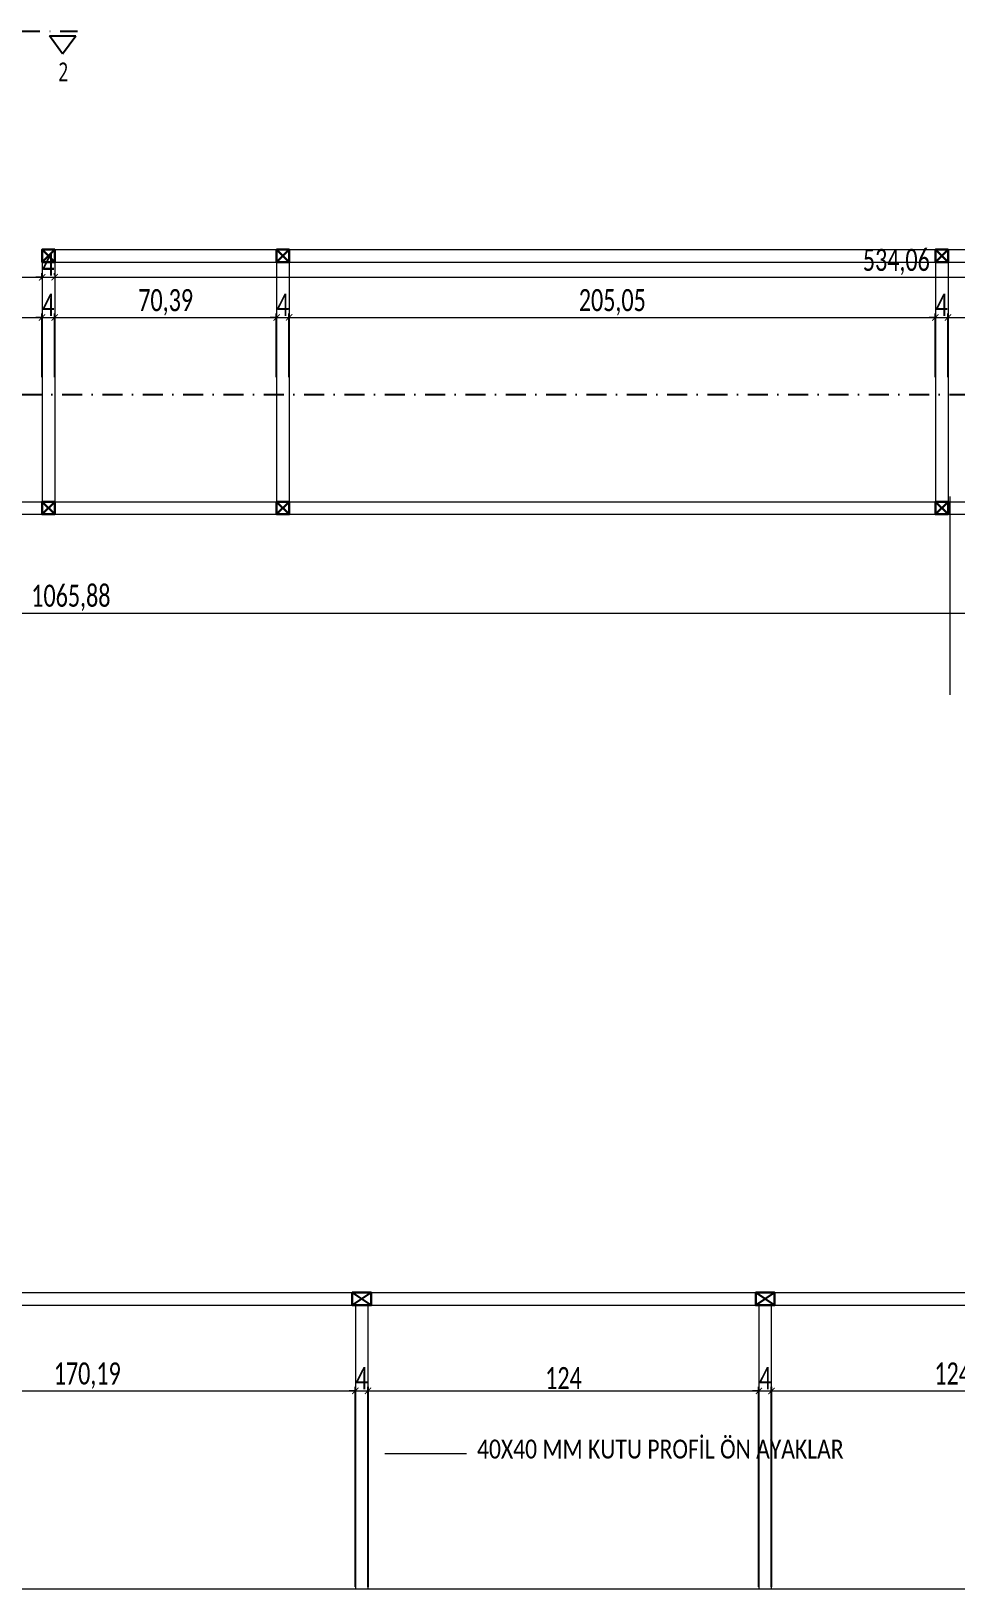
# Model space of a CAD drawing. Header units: millimetres. Extents: x 254888 to 263239, y -110593 to -105042.
# Drawn here: x 261234.4 to 261527.7, y -110131.9 to -109637.7 of the extents above; entities that cross this region are included whole.
import ezdxf

# ---------------------------------------------------------------- set-up
doc = ezdxf.new("R2010")
doc.units = ezdxf.units.MM
doc.header["$PDMODE"] = 2
doc.linetypes.add('DASHDOT', pattern=[25.4, 12.7, -6.35, 0, -6.35])
doc.layers.get('0').update_dxf_attribs({"lineweight": 20})
for name, color, linetype, lineweight in [('demir-1', 103, 'Continuous', 20), ('kesitçizgisi', 7, 'DASHDOT', 25), ('KP', 167, 'Continuous', 30), ('makineekipman', 156, 'Continuous', 20), ('text', 1, 'Continuous', 20), ('ölçü', 251, 'Continuous', 5)]:
    doc.layers.add(name, color=color, linetype=linetype, lineweight=lineweight)
doc.styles.add('text2', font='calibri.ttf', dxfattribs={"width": 0.8})
doc.styles.add('Ölçü50', font='calibri.ttf', dxfattribs={"width": 0.7})
doc.dimstyles.new('ölçü10', dxfattribs={"dimtxt": 7, "dimasz": 2, "dimexe": 1.25, "dimexo": 0.625, "dimgap": 0.5, "dimtad": 1, "dimzin": 9, "dimtxsty": 'Ölçü50', "dimblk": 'ARCHTICK', "dimcen": 2, "dimclrd": 256, "dimclre": 256, "dimclrt": 1, "dimazin": 2, "dimtfac": 1, "dimtix": 1, "dimtmove": 0, "dimatfit": 3, "dimldrblk": 'ARCHTICK', "dimfxl": 1, "dimlwd": -1, "dimarcsym": 0})

# ---------------------------------------------------------------- blocks, each defined once
blk = doc.blocks.new('fdg')
at = {"layer": 'KP'}
blk.add_lwpolyline([(249315.5, -96506), (249319.5, -96506), (249319.5, -96510), (249315.5, -96510), (249315.5, -96506), (249319.5, -96510), (249319.5, -96506), (249315.5, -96510)], dxfattribs=at)
blk = doc.blocks.new('_ArchTick')
at = {"color": 0, "linetype": 'ByBlock', "const_width": 0.15}
blk.add_lwpolyline([(-0.5, -0.5), (0.5, 0.5)], dxfattribs=at)
blk = doc.blocks.new('*D57')
at = {"layer": 'DEFPOINTS', "color": 0, "transparency": 16777216}
for p in [(261237.83, -109728.56), (260984.58, -109748.07), (261237.83, -109748.07)]:
    blk.add_point(p, dxfattribs=at)
at = {"layer": 'ölçü', "lineweight": -2, "transparency": 16777216}
for p, q in [((260984.58, -109747.45), (260984.58, -109727.31)), ((261237.83, -109747.45), (261237.83, -109727.31))]:
    blk.add_line(p, q, dxfattribs=at)
at = {"layer": 'ölçü', "transparency": 16777216}
blk.add_line((260984.58, -109728.56), (261237.83, -109728.56), dxfattribs=at)
at = {"layer": 'ölçü', "transparency": 16777216, "xscale": 2, "yscale": 2, "zscale": 2, "rotation": 180}
blk.add_blockref('_ArchTick', (260984.58, -109728.56), dxfattribs=at)
at = {"layer": 'ölçü', "transparency": 16777216, "xscale": 2, "yscale": 2, "zscale": 2}
blk.add_blockref('_ArchTick', (261237.83, -109728.56), dxfattribs=at)
at = {"layer": 'ölçü', "color": 1, "transparency": 16777216, "insert": (261111.21, -109723.75), "char_height": 7, "attachment_point": 5, "style": 'Ölçü50'}
blk.add_mtext('253,25', dxfattribs=at)
blk = doc.blocks.new('*D58')
at = {"layer": 'DEFPOINTS', "color": 0, "transparency": 16777216}
for p in [(261241.83, -109728.56), (261237.83, -109748.07), (261241.83, -109748.07)]:
    blk.add_point(p, dxfattribs=at)
at = {"layer": 'ölçü', "lineweight": -2, "transparency": 16777216}
for p, q in [((261237.83, -109747.45), (261237.83, -109727.31)), ((261241.83, -109747.45), (261241.83, -109727.31))]:
    blk.add_line(p, q, dxfattribs=at)
at = {"layer": 'ölçü', "transparency": 16777216}
for p, q in [((261237.83, -109728.56), (261235.83, -109728.56)), ((261237.83, -109728.56), (261241.83, -109728.56)), ((261241.83, -109728.56), (261243.83, -109728.56))]:
    blk.add_line(p, q, dxfattribs=at)
at = {"layer": 'ölçü', "transparency": 16777216, "xscale": 2, "yscale": 2, "zscale": 2}
blk.add_blockref('_ArchTick', (261237.83, -109728.56), dxfattribs=at)
at = {"layer": 'ölçü', "transparency": 16777216, "xscale": 2, "yscale": 2, "zscale": 2, "rotation": 180}
blk.add_blockref('_ArchTick', (261241.83, -109728.56), dxfattribs=at)
at = {"layer": 'ölçü', "color": 1, "transparency": 16777216, "insert": (261239.83, -109724.55), "char_height": 7, "attachment_point": 5, "style": 'Ölçü50'}
blk.add_mtext('4', dxfattribs=at)
blk = doc.blocks.new('*D59')
at = {"layer": 'DEFPOINTS', "color": 0, "transparency": 16777216}
for p in [(261312.22, -109728.56), (261241.83, -109748.07), (261312.22, -109748.07)]:
    blk.add_point(p, dxfattribs=at)
at = {"layer": 'ölçü', "lineweight": -2, "transparency": 16777216}
for p, q in [((261241.83, -109747.45), (261241.83, -109727.31)), ((261312.22, -109747.45), (261312.22, -109727.31))]:
    blk.add_line(p, q, dxfattribs=at)
at = {"layer": 'ölçü', "transparency": 16777216}
blk.add_line((261241.83, -109728.56), (261312.22, -109728.56), dxfattribs=at)
at = {"layer": 'ölçü', "transparency": 16777216, "xscale": 2, "yscale": 2, "zscale": 2, "rotation": 180}
blk.add_blockref('_ArchTick', (261241.83, -109728.56), dxfattribs=at)
at = {"layer": 'ölçü', "transparency": 16777216, "xscale": 2, "yscale": 2, "zscale": 2}
blk.add_blockref('_ArchTick', (261312.22, -109728.56), dxfattribs=at)
at = {"layer": 'ölçü', "color": 1, "transparency": 16777216, "insert": (261277.03, -109723.75), "char_height": 7, "attachment_point": 5, "style": 'Ölçü50'}
blk.add_mtext('70,39', dxfattribs=at)
blk = doc.blocks.new('*D60')
at = {"layer": 'DEFPOINTS', "color": 0, "transparency": 16777216}
for p in [(261316.22, -109728.56), (261312.22, -109748.07), (261316.22, -109748.07)]:
    blk.add_point(p, dxfattribs=at)
at = {"layer": 'ölçü', "lineweight": -2, "transparency": 16777216}
for p, q in [((261312.22, -109747.45), (261312.22, -109727.31)), ((261316.22, -109747.45), (261316.22, -109727.31))]:
    blk.add_line(p, q, dxfattribs=at)
at = {"layer": 'ölçü', "transparency": 16777216}
for p, q in [((261312.22, -109728.56), (261310.22, -109728.56)), ((261312.22, -109728.56), (261316.22, -109728.56)), ((261316.22, -109728.56), (261318.22, -109728.56))]:
    blk.add_line(p, q, dxfattribs=at)
at = {"layer": 'ölçü', "transparency": 16777216, "xscale": 2, "yscale": 2, "zscale": 2}
blk.add_blockref('_ArchTick', (261312.22, -109728.56), dxfattribs=at)
at = {"layer": 'ölçü', "transparency": 16777216, "xscale": 2, "yscale": 2, "zscale": 2, "rotation": 180}
blk.add_blockref('_ArchTick', (261316.22, -109728.56), dxfattribs=at)
at = {"layer": 'ölçü', "color": 1, "transparency": 16777216, "insert": (261314.22, -109724.55), "char_height": 7, "attachment_point": 5, "style": 'Ölçü50'}
blk.add_mtext('4', dxfattribs=at)
blk = doc.blocks.new('*D61')
at = {"layer": 'DEFPOINTS', "color": 0, "transparency": 16777216}
for p in [(261521.27, -109728.56), (261316.22, -109748.07), (261521.27, -109748.07)]:
    blk.add_point(p, dxfattribs=at)
at = {"layer": 'ölçü', "lineweight": -2, "transparency": 16777216}
for p, q in [((261316.22, -109747.45), (261316.22, -109727.31)), ((261521.27, -109747.45), (261521.27, -109727.31))]:
    blk.add_line(p, q, dxfattribs=at)
at = {"layer": 'ölçü', "transparency": 16777216}
blk.add_line((261316.22, -109728.56), (261521.27, -109728.56), dxfattribs=at)
at = {"layer": 'ölçü', "transparency": 16777216, "xscale": 2, "yscale": 2, "zscale": 2, "rotation": 180}
blk.add_blockref('_ArchTick', (261316.22, -109728.56), dxfattribs=at)
at = {"layer": 'ölçü', "transparency": 16777216, "xscale": 2, "yscale": 2, "zscale": 2}
blk.add_blockref('_ArchTick', (261521.27, -109728.56), dxfattribs=at)
at = {"layer": 'ölçü', "color": 1, "transparency": 16777216, "insert": (261418.75, -109723.75), "char_height": 7, "attachment_point": 5, "style": 'Ölçü50'}
blk.add_mtext('205,05', dxfattribs=at)
blk = doc.blocks.new('*D62')
at = {"layer": 'DEFPOINTS', "color": 0, "transparency": 16777216}
for p in [(261525.27, -109728.56), (261521.27, -109748.07), (261525.27, -109748.07)]:
    blk.add_point(p, dxfattribs=at)
at = {"layer": 'ölçü', "lineweight": -2, "transparency": 16777216}
for p, q in [((261521.27, -109747.45), (261521.27, -109727.31)), ((261525.27, -109747.45), (261525.27, -109727.31))]:
    blk.add_line(p, q, dxfattribs=at)
at = {"layer": 'ölçü', "transparency": 16777216}
for p, q in [((261521.27, -109728.56), (261519.27, -109728.56)), ((261521.27, -109728.56), (261525.27, -109728.56)), ((261525.27, -109728.56), (261527.27, -109728.56))]:
    blk.add_line(p, q, dxfattribs=at)
at = {"layer": 'ölçü', "transparency": 16777216, "xscale": 2, "yscale": 2, "zscale": 2}
blk.add_blockref('_ArchTick', (261521.27, -109728.56), dxfattribs=at)
at = {"layer": 'ölçü', "transparency": 16777216, "xscale": 2, "yscale": 2, "zscale": 2, "rotation": 180}
blk.add_blockref('_ArchTick', (261525.27, -109728.56), dxfattribs=at)
at = {"layer": 'ölçü', "color": 1, "transparency": 16777216, "insert": (261523.27, -109724.55), "char_height": 7, "attachment_point": 5, "style": 'Ölçü50'}
blk.add_mtext('4', dxfattribs=at)
blk = doc.blocks.new('*D63')
at = {"layer": 'DEFPOINTS', "color": 0, "transparency": 16777216}
for p in [(261598.48, -109728.56), (261525.27, -109748.07), (261598.48, -109748.07)]:
    blk.add_point(p, dxfattribs=at)
at = {"layer": 'ölçü', "lineweight": -2, "transparency": 16777216}
for p, q in [((261525.27, -109747.45), (261525.27, -109727.31)), ((261598.48, -109747.45), (261598.48, -109727.31))]:
    blk.add_line(p, q, dxfattribs=at)
at = {"layer": 'ölçü', "transparency": 16777216}
blk.add_line((261525.27, -109728.56), (261598.48, -109728.56), dxfattribs=at)
at = {"layer": 'ölçü', "transparency": 16777216, "xscale": 2, "yscale": 2, "zscale": 2, "rotation": 180}
blk.add_blockref('_ArchTick', (261525.27, -109728.56), dxfattribs=at)
at = {"layer": 'ölçü', "transparency": 16777216, "xscale": 2, "yscale": 2, "zscale": 2}
blk.add_blockref('_ArchTick', (261598.48, -109728.56), dxfattribs=at)
at = {"layer": 'ölçü', "color": 1, "transparency": 16777216, "insert": (261561.87, -109723.75), "char_height": 7, "attachment_point": 5, "style": 'Ölçü50'}
blk.add_mtext('73,2', dxfattribs=at)
blk = doc.blocks.new('*D70')
at = {"layer": 'DEFPOINTS', "color": 0, "transparency": 16777216}
for p in [(260714.02, -109791), (261779.89, -109791), (261779.89, -109822.35)]:
    blk.add_point(p, dxfattribs=at)
at = {"layer": 'ölçü', "lineweight": -2, "transparency": 16777216}
for p, q in [((260714.02, -109791.63), (260714.02, -109823.6)), ((261779.89, -109791.63), (261779.89, -109823.6))]:
    blk.add_line(p, q, dxfattribs=at)
at = {"layer": 'ölçü', "transparency": 16777216}
blk.add_line((260714.02, -109822.35), (261779.89, -109822.35), dxfattribs=at)
at = {"layer": 'ölçü', "transparency": 16777216, "xscale": 2, "yscale": 2, "zscale": 2, "rotation": 180}
blk.add_blockref('_ArchTick', (260714.02, -109822.35), dxfattribs=at)
at = {"layer": 'ölçü', "transparency": 16777216, "xscale": 2, "yscale": 2, "zscale": 2}
blk.add_blockref('_ArchTick', (261779.89, -109822.35), dxfattribs=at)
at = {"layer": 'ölçü', "color": 1, "transparency": 16777216, "insert": (261246.96, -109817.53), "char_height": 7, "attachment_point": 5, "style": 'Ölçü50'}
blk.add_mtext('1065,88', dxfattribs=at)
blk = doc.blocks.new('*D156')
at = {"layer": 'DEFPOINTS', "color": 0, "transparency": 16777216}
for p in [(260714.02, -109716.7), (261237.83, -109715.8), (261237.83, -109717.07, 0)]:
    blk.add_point(p, dxfattribs=at)
at = {"layer": 'ölçü', "lineweight": -2, "transparency": 16777216}
for p, q in [((260714.02, -109716.08), (260714.02, -109714.55)), ((261237.83, -109716.44), (261237.83, -109714.55))]:
    blk.add_line(p, q, dxfattribs=at)
at = {"layer": 'ölçü', "transparency": 16777216}
blk.add_line((260714.02, -109715.8), (261237.83, -109715.8), dxfattribs=at)
at = {"layer": 'ölçü', "transparency": 16777216, "xscale": 2, "yscale": 2, "zscale": 2, "rotation": 180}
blk.add_blockref('_ArchTick', (260714.02, -109715.8), dxfattribs=at)
at = {"layer": 'ölçü', "transparency": 16777216, "xscale": 2, "yscale": 2, "zscale": 2}
blk.add_blockref('_ArchTick', (261237.83, -109715.8), dxfattribs=at)
at = {"layer": 'ölçü', "color": 1, "transparency": 16777216, "insert": (260975.93, -109710.99), "char_height": 7, "attachment_point": 5, "style": 'Ölçü50'}
blk.add_mtext('523,81', dxfattribs=at)
blk = doc.blocks.new('*D157')
at = {"layer": 'DEFPOINTS', "color": 0, "transparency": 16777216}
for p in [(261237.83, -109717.07, 0), (261241.83, -109715.8), (261241.83, -109715.8)]:
    blk.add_point(p, dxfattribs=at)
at = {"layer": 'ölçü', "transparency": 16777216}
for p, q in [((261237.83, -109715.8), (261235.83, -109715.8)), ((261237.83, -109715.8), (261241.83, -109715.8)), ((261241.83, -109715.8), (261243.83, -109715.8))]:
    blk.add_line(p, q, dxfattribs=at)
at = {"layer": 'ölçü', "lineweight": -2, "transparency": 16777216}
for p, q in [((261237.83, -109716.44), (261237.83, -109714.55)), ((261241.83, -109715.18), (261241.83, -109714.55))]:
    blk.add_line(p, q, dxfattribs=at)
at = {"layer": 'ölçü', "transparency": 16777216, "xscale": 2, "yscale": 2, "zscale": 2}
blk.add_blockref('_ArchTick', (261237.83, -109715.8), dxfattribs=at)
at = {"layer": 'ölçü', "transparency": 16777216, "xscale": 2, "yscale": 2, "zscale": 2, "rotation": 180}
blk.add_blockref('_ArchTick', (261241.83, -109715.8), dxfattribs=at)
at = {"layer": 'ölçü', "color": 1, "transparency": 16777216, "insert": (261239.83, -109711.79), "char_height": 7, "attachment_point": 5, "style": 'Ölçü50'}
blk.add_mtext('4', dxfattribs=at)
blk = doc.blocks.new('*D158')
at = {"layer": 'DEFPOINTS', "color": 0, "transparency": 16777216}
for p in [(261241.83, -109715.8), (261775.89, -109715.8), (261775.89, -109715.8)]:
    blk.add_point(p, dxfattribs=at)
at = {"layer": 'ölçü', "lineweight": -2, "transparency": 16777216}
for p, q in [((261241.83, -109715.18), (261241.83, -109714.55)), ((261775.89, -109715.18), (261775.89, -109714.55))]:
    blk.add_line(p, q, dxfattribs=at)
at = {"layer": 'ölçü', "transparency": 16777216}
blk.add_line((261241.83, -109715.8), (261775.89, -109715.8), dxfattribs=at)
at = {"layer": 'ölçü', "transparency": 16777216, "xscale": 2, "yscale": 2, "zscale": 2, "rotation": 180}
blk.add_blockref('_ArchTick', (261241.83, -109715.8), dxfattribs=at)
at = {"layer": 'ölçü', "transparency": 16777216, "xscale": 2, "yscale": 2, "zscale": 2}
blk.add_blockref('_ArchTick', (261775.89, -109715.8), dxfattribs=at)
at = {"layer": 'ölçü', "color": 1, "transparency": 16777216, "insert": (261508.86, -109710.99), "char_height": 7, "attachment_point": 5, "style": 'Ölçü50'}
blk.add_mtext('534,06', dxfattribs=at)
blk = doc.blocks.new('40 60')
at = {"layer": 'KP', "elevation": 0}
blk.add_lwpolyline([(272361.71, -110717.62), (272367.71, -110717.62), (272367.71, -110721.62), (272361.71, -110721.62), (272361.71, -110717.62), (272367.71, -110721.62), (272367.71, -110717.62), (272361.71, -110721.62)], dxfattribs=at)
blk = doc.blocks.new('*D186')
at = {"layer": 'DEFPOINTS', "color": 0, "transparency": 16777216}
for p in [(261337.25, -110069.11), (261167.06, -110131.92, 0), (261337.25, -110131.92, 0)]:
    blk.add_point(p, dxfattribs=at)
at = {"layer": 'ölçü', "lineweight": -2, "transparency": 16777216}
for p, q in [((261167.06, -110131.3), (261167.06, -110067.86)), ((261337.25, -110131.3), (261337.25, -110067.86))]:
    blk.add_line(p, q, dxfattribs=at)
at = {"layer": 'ölçü', "transparency": 16777216}
blk.add_line((261167.06, -110069.11), (261337.25, -110069.11), dxfattribs=at)
at = {"layer": 'ölçü', "transparency": 16777216, "xscale": 2, "yscale": 2, "zscale": 2, "rotation": 180}
blk.add_blockref('_ArchTick', (261167.06, -110069.11), dxfattribs=at)
at = {"layer": 'ölçü', "transparency": 16777216, "xscale": 2, "yscale": 2, "zscale": 2}
blk.add_blockref('_ArchTick', (261337.25, -110069.11), dxfattribs=at)
at = {"layer": 'ölçü', "color": 1, "transparency": 16777216, "insert": (261252.15, -110064.29), "char_height": 7, "attachment_point": 5, "style": 'Ölçü50'}
blk.add_mtext('170,19', dxfattribs=at)
blk = doc.blocks.new('*D187')
at = {"layer": 'DEFPOINTS', "color": 0, "transparency": 16777216}
for p in [(261341.25, -110069.11), (261337.25, -110131.92, 0), (261341.25, -110131.92, 0)]:
    blk.add_point(p, dxfattribs=at)
at = {"layer": 'demir-1', "transparency": 16777216}
for p, q in [((261337.25, -110069.11), (261335.25, -110069.11)), ((261337.25, -110069.11), (261341.25, -110069.11)), ((261341.25, -110069.11), (261343.25, -110069.11))]:
    blk.add_line(p, q, dxfattribs=at)
at = {"layer": 'demir-1', "lineweight": -2, "transparency": 16777216}
for p, q in [((261337.25, -110131.3), (261337.25, -110067.86)), ((261341.25, -110131.3), (261341.25, -110067.86))]:
    blk.add_line(p, q, dxfattribs=at)
at = {"layer": 'demir-1', "transparency": 16777216, "xscale": 2, "yscale": 2, "zscale": 2}
blk.add_blockref('_ArchTick', (261337.25, -110069.11), dxfattribs=at)
at = {"layer": 'demir-1', "transparency": 16777216, "xscale": 2, "yscale": 2, "zscale": 2, "rotation": 180}
blk.add_blockref('_ArchTick', (261341.25, -110069.11), dxfattribs=at)
at = {"layer": 'demir-1', "color": 1, "transparency": 16777216, "insert": (261339.25, -110065.09), "char_height": 7, "attachment_point": 5, "style": 'Ölçü50'}
blk.add_mtext('4', dxfattribs=at)
blk = doc.blocks.new('*D188')
at = {"layer": 'DEFPOINTS', "color": 0, "transparency": 16777216}
for p in [(261465.25, -110069.11), (261341.25, -110131.92, 0), (261465.25, -110131.92, 0)]:
    blk.add_point(p, dxfattribs=at)
at = {"layer": 'ölçü', "lineweight": -2, "transparency": 16777216}
for p, q in [((261341.25, -110131.3), (261341.25, -110067.86)), ((261465.25, -110131.3), (261465.25, -110067.86))]:
    blk.add_line(p, q, dxfattribs=at)
at = {"layer": 'ölçü', "transparency": 16777216}
blk.add_line((261341.25, -110069.11), (261465.25, -110069.11), dxfattribs=at)
at = {"layer": 'ölçü', "transparency": 16777216, "xscale": 2, "yscale": 2, "zscale": 2, "rotation": 180}
blk.add_blockref('_ArchTick', (261341.25, -110069.11), dxfattribs=at)
at = {"layer": 'ölçü', "transparency": 16777216, "xscale": 2, "yscale": 2, "zscale": 2}
blk.add_blockref('_ArchTick', (261465.25, -110069.11), dxfattribs=at)
at = {"layer": 'ölçü', "color": 1, "transparency": 16777216, "insert": (261403.25, -110065.06), "char_height": 7, "attachment_point": 5, "style": 'Ölçü50'}
blk.add_mtext('124', dxfattribs=at)
blk = doc.blocks.new('*D189')
at = {"layer": 'DEFPOINTS', "color": 0, "transparency": 16777216}
for p in [(261469.25, -110069.11), (261465.25, -110131.92, 0), (261469.25, -110131.92, 0)]:
    blk.add_point(p, dxfattribs=at)
at = {"layer": 'ölçü', "transparency": 16777216}
for p, q in [((261465.25, -110069.11), (261463.25, -110069.11)), ((261465.25, -110069.11), (261469.25, -110069.11)), ((261469.25, -110069.11), (261471.25, -110069.11))]:
    blk.add_line(p, q, dxfattribs=at)
at = {"layer": 'ölçü', "lineweight": -2, "transparency": 16777216}
for p, q in [((261465.25, -110131.3), (261465.25, -110067.86)), ((261469.25, -110131.3), (261469.25, -110067.86))]:
    blk.add_line(p, q, dxfattribs=at)
at = {"layer": 'ölçü', "transparency": 16777216, "xscale": 2, "yscale": 2, "zscale": 2}
blk.add_blockref('_ArchTick', (261465.25, -110069.11), dxfattribs=at)
at = {"layer": 'ölçü', "transparency": 16777216, "xscale": 2, "yscale": 2, "zscale": 2, "rotation": 180}
blk.add_blockref('_ArchTick', (261469.25, -110069.11), dxfattribs=at)
at = {"layer": 'ölçü', "color": 1, "transparency": 16777216, "insert": (261467.25, -110065.09), "char_height": 7, "attachment_point": 5, "style": 'Ölçü50'}
blk.add_mtext('4', dxfattribs=at)
blk = doc.blocks.new('*D190')
at = {"layer": 'DEFPOINTS', "color": 0, "transparency": 16777216}
for p in [(261593.88, -110069.11), (261469.25, -110131.92, 0), (261593.88, -110131.92, 0)]:
    blk.add_point(p, dxfattribs=at)
at = {"layer": 'ölçü', "lineweight": -2, "transparency": 16777216}
for p, q in [((261469.25, -110131.3), (261469.25, -110067.86)), ((261593.88, -110131.3), (261593.88, -110067.86))]:
    blk.add_line(p, q, dxfattribs=at)
at = {"layer": 'ölçü', "transparency": 16777216}
blk.add_line((261469.25, -110069.11), (261593.88, -110069.11), dxfattribs=at)
at = {"layer": 'ölçü', "transparency": 16777216, "xscale": 2, "yscale": 2, "zscale": 2, "rotation": 180}
blk.add_blockref('_ArchTick', (261469.25, -110069.11), dxfattribs=at)
at = {"layer": 'ölçü', "transparency": 16777216, "xscale": 2, "yscale": 2, "zscale": 2}
blk.add_blockref('_ArchTick', (261593.88, -110069.11), dxfattribs=at)
at = {"layer": 'ölçü', "color": 1, "transparency": 16777216, "insert": (261531.56, -110064.29), "char_height": 7, "attachment_point": 5, "style": 'Ölçü50'}
blk.add_mtext('124,64', dxfattribs=at)

msp = doc.modelspace()

# ---------------------------------------------------------------- linework, layer by layer
at = {"layer": 'demir-1'}
for p, q in [((260714.019, -109791.001), (261779.894, -109791.001)), ((260717.958, -110037.924, 0), (261955.958, -110037.924, 0)), ((260717.958, -110041.924, 0), (261955.958, -110041.924, 0))]:
    msp.add_line(p, q, dxfattribs=at)
for points in [[(261237.833, -109707.001), (261779.894, -109707.001)], [(261312.222, -109707.001), (261312.222, -109791.001)], [(261316.222, -109707.001), (261316.222, -109791.001)], [(261521.271, -109707.001), (261521.271, -109791.001)], [(261525.271, -109707.001), (261525.271, -109791.001)], [(261237.833, -109711.001), (261779.894, -109711.001)], [(260718.019, -109787.001), (261779.894, -109787.001)]]:
    msp.add_lwpolyline(points, dxfattribs=at)
at = {"layer": 'demir-1', "elevation": 0}
for points in [[(261237.833, -109707.001), (261237.833, -109791.001)], [(261241.833, -109707.001), (261241.833, -109791.001)]]:
    msp.add_lwpolyline(points, dxfattribs=at)
for points in [[(261341.246, -110041.924), (261337.246, -110041.924), (261337.246, -110131.924), (261341.246, -110131.924)], [(261469.246, -110041.924), (261465.246, -110041.924), (261465.246, -110131.924), (261469.246, -110131.924)]]:
    msp.add_lwpolyline(points, close=True, dxfattribs=at)
at = {"layer": 'kesitçizgisi', "ltscale": 0.5}
for p, q in [((260654.768, -109637.719), (261249.065, -109637.719)), ((260655.346, -109753.009), (261813.263, -109753.009))]:
    msp.add_line(p, q, dxfattribs=at)
at = {"layer": 'kesitçizgisi'}
for p, q in [((261240.125, -109639.243), (261248.577, -109639.243)), ((261244.351, -109644.875), (261240.125, -109639.243)), ((261244.351, -109644.875), (261248.577, -109639.243))]:
    msp.add_line(p, q, dxfattribs=at)
at = {"layer": 'ölçü', "color": 11, "elevation": 0}
msp.add_lwpolyline([(261525.885, -109785.311), (261525.885, -109848.258)], dxfattribs=at)
at = {"layer": 'ölçü', "color": 11}
msp.add_lwpolyline([(261346.586, -110089.03), (261372.535, -110089.03)], dxfattribs=at)
at = {"layer": 'ölçü'}
msp.add_lwpolyline([(260603.929, -110131.924), (262828.196, -110131.924)], dxfattribs=at)

# ---------------------------------------------------------------- block references
at = {"layer": 'demir-1'}
for p in [(-11025.464, 679.694, 0), (-10897.464, 679.694, 0)]:
    msp.add_blockref('40 60', p, dxfattribs=at)
at = {"layer": 'makineekipman'}
for p in [(11922.334, -13201.001, 0), (11996.723, -13201.001), (12205.772, -13201.001), (11922.334, -13281.001, 0), (11996.723, -13281.001), (12205.772, -13281.001)]:
    msp.add_blockref('fdg', p, dxfattribs=at)

# ---------------------------------------------------------------- texts
at = {"insert": (261375.825, -110084.573), "char_height": 6, "width": 1120.30164, "attachment_point": 1, "style": 'text2'}
msp.add_mtext('{\\fCalibri Light|b0|i0|c162|p34;40X40 MM KUTU PROFİL ÖN AYAKLAR}', dxfattribs=at)
at = {"layer": 'text', "color": 1, "insert": (261246.139, -109653.682), "char_height": 6, "width": 84.41262, "attachment_point": 9, "style": 'Ölçü50'}
msp.add_mtext('{\\fLucida Sans Unicode|b0|i0|c162|p34;2}', dxfattribs=at)

# ---------------------------------------------------------------- dimensions: what is measured, and where the dimension line sits
at = {"layer": 'demir-1'}
dim = msp.add_linear_dim(base=(261341.246, -110069.109), p1=(261337.246, -110131.924, 0), p2=(261341.246, -110131.924, 0), dimstyle='ölçü10', override={"dimtmove": 1}, dxfattribs=at)
dim.commit()
dim.dimension.update_dxf_attribs({"geometry": '*D187', "text_midpoint": (261339.246, -110065.093)})
at = {"layer": 'ölçü'}
for base, p1, p2, picture, middle in [((261237.833, -109715.803), (260714.019, -109716.703), (261237.833, -109717.066, 0), '*D156', (260975.926, -109710.988)), ((261779.894, -109822.3497), (260714.0188, -109791.0008), (261779.894, -109791.0008), '*D70', (261246.9564, -109817.5339)), ((261337.246, -110069.109), (261167.056, -110131.924, 0), (261337.246, -110131.924, 0), '*D186', (261252.151, -110064.294)), ((261465.246, -110069.109), (261341.246, -110131.924, 0), (261465.246, -110131.924, 0), '*D188', (261403.246, -110065.058)), ((261469.246, -110069.109), (261465.246, -110131.924, 0), (261469.246, -110131.924, 0), '*D189', (261467.246, -110065.093)), ((261593.882, -110069.109), (261469.246, -110131.924, 0), (261593.882, -110131.924, 0), '*D190', (261531.564, -110064.294))]:
    dim = msp.add_linear_dim(base=base, p1=p1, p2=p2, dimstyle='ölçü10', dxfattribs=at)
    dim.commit()
    dim.dimension.update_dxf_attribs({"geometry": picture, "text_midpoint": middle})
for base, p1, p2, picture, middle in [((261241.833, -109715.803), (261237.833, -109717.066, 0), (261241.833, -109715.803), '*D157', (261239.833, -109711.787)), ((261775.894, -109715.803), (261241.833, -109715.803), (261775.894, -109715.803), '*D158', (261508.863, -109710.988)), ((261237.833, -109728.564), (260984.584, -109748.071), (261237.833, -109748.071), '*D57', (261111.208, -109723.748)), ((261241.833, -109728.564), (261237.833, -109748.071), (261241.833, -109748.071), '*D58', (261239.833, -109724.548)), ((261312.222, -109728.564), (261241.833, -109748.071), (261312.222, -109748.071), '*D59', (261277.027, -109723.748)), ((261316.222, -109728.564), (261312.222, -109748.071), (261316.222, -109748.071), '*D60', (261314.222, -109724.548)), ((261521.271, -109728.564), (261316.222, -109748.071), (261521.271, -109748.071), '*D61', (261418.746, -109723.748)), ((261525.271, -109728.564), (261521.271, -109748.071), (261525.271, -109748.071), '*D62', (261523.271, -109724.548)), ((261598.475, -109728.564), (261525.271, -109748.071), (261598.475, -109748.071), '*D63', (261561.873, -109723.748))]:
    dim = msp.add_linear_dim(base=base, p1=p1, p2=p2, dimstyle='ölçü10', override={"dimtmove": 1}, dxfattribs=at)
    dim.commit()
    dim.dimension.update_dxf_attribs({"geometry": picture, "text_midpoint": middle})

doc.saveas('drawing.dxf')
